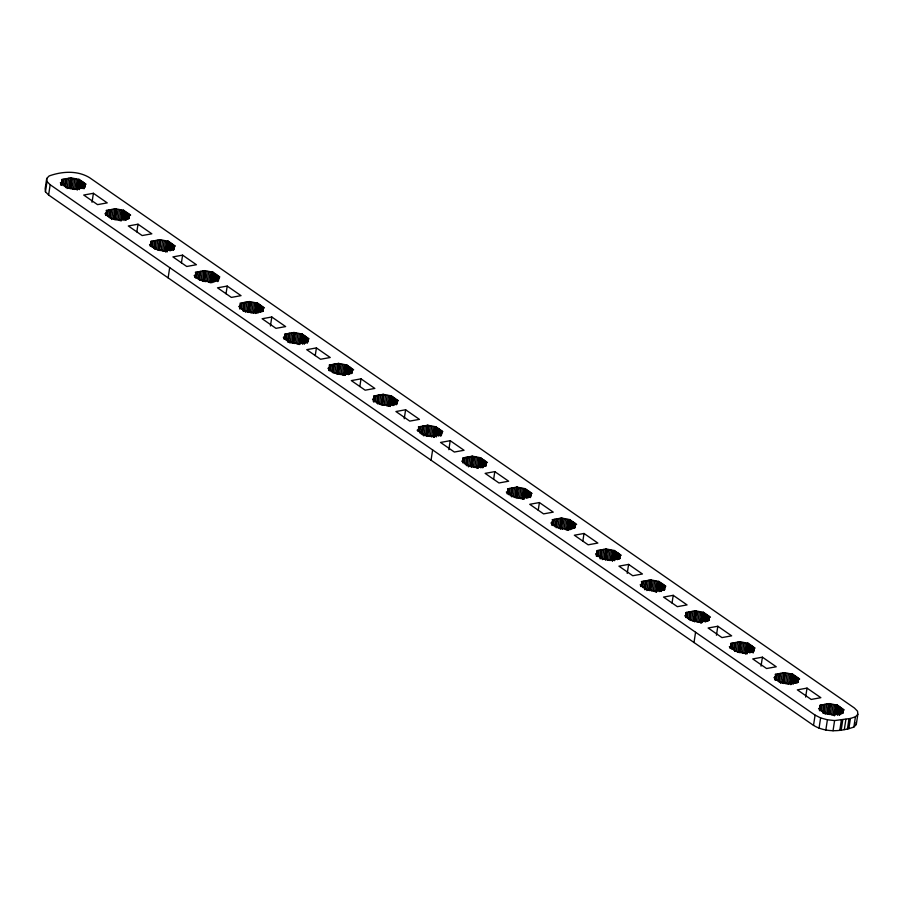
<?xml version="1.0" encoding="UTF-8"?>
<svg xmlns="http://www.w3.org/2000/svg" width="903" height="903" viewBox="0 0 903 903"><rect width="100%" height="100%" fill="white"/><g stroke="black" fill="none" stroke-linecap="round" stroke-linejoin="round"><path stroke-width="1.35" d="M46.719 178.478L45.15 188.738L45.455 191.786L48.604 195.003L813.513 725.38C825.669 732.717 840.953 731.678 853.866 727.05L856.281 724.522L857.85 714.262L857.545 711.214L854.396 707.997L89.487 177.62C77.331 170.283 62.047 171.322 49.134 175.95L46.719 178.478L47.024 181.526L45.455 191.786M48.604 195.003L50.173 184.743L47.024 181.526M61.009 185.171L62.499 180.194L61.573 179.562L70.953 177.857L79.092 179.404L85.999 184.201L84.747 184.426L83.968 188.829M61.212 185.138L61.664 181.311M61.393 184.584L62.307 179.426M61.765 183.941L62.352 180.092M61.912 184.043L62.499 180.194M62.939 185.544L63.921 179.133M64.35 186.537L65.524 178.839M65.084 186.402L66.258 178.704M65.614 187.553L66.991 178.568M67.036 188.546L68.605 178.286M70.22 177.993L68.651 188.253L69.52 188.219L70.953 177.857M69.836 188.445L71.416 178.173M70.163 188.659L71.732 178.399M70.299 188.761L71.868 178.501M73.403 178.659L71.822 188.93L73.346 189.167L74.915 178.907M74.825 189.495L76.405 179.234M76.462 188.614L77.839 179.629M76.653 188.58L78.03 179.595M76.89 189.777L78.459 179.516M77.319 189.698L78.9 179.437M77.523 189.664L79.092 179.404M78.256 188.761L79.633 179.776M79.441 189.585L80.818 180.6M81.022 187.835L82.004 181.424M81.563 188.219L82.545 181.796M82.105 188.592L83.087 182.169M83.494 188.129L84.272 182.993M84.295 188.253L84.95 184.393M84.984 186.876L85.469 183.817M92.027 202.272L93.404 193.287L83.719 195.048L97.547 204.631L107.231 202.882L93.404 193.287M105.865 214.801L107.096 211.121L106.182 210.478L115.55 208.785L123.688 210.331L130.608 215.117L129.355 215.354L129.027 218.56M106.001 215.512L106.633 210.805M106.125 215.478L106.904 210.354M106.509 214.97L107.096 211.121M107.536 216.472L108.518 210.06M108.947 217.465L110.132 209.767M109.681 217.33L110.866 209.631M110.222 218.481L111.6 209.496M111.633 219.474L113.202 209.203M113.247 219.181L114.816 208.909M113.981 219.045L115.55 208.785M114.128 219.147L115.697 208.886M114.444 219.361L116.013 209.101M114.76 219.587L116.329 209.327M115.099 218.402L116.476 209.428M118 209.586L116.431 219.847L114.907 219.689M117.943 220.095L119.512 209.835M121.002 210.162L119.433 220.422L120.867 220.817L122.436 210.557M122.639 210.523L121.499 220.704M121.691 219.418L123.068 210.444M122.119 219.339L123.497 210.365M122.323 219.305L123.688 210.331M122.853 219.689L124.23 210.704M124.05 220.501L125.415 211.528M125.427 220.05L126.612 212.352M125.968 220.422L127.154 212.724M126.702 219.519L127.684 213.097M128.091 219.057L128.881 213.921M129.152 217.883L129.547 215.309M136.827 231.913L138.001 224.215L128.328 225.976L142.155 235.559L151.828 233.809L138.001 224.215M150.338 245.356L150.925 241.507M150.338 246.35L151.704 242.049L150.778 241.406L160.147 239.713L168.297 241.259L175.205 246.045L173.952 246.271L173.365 250.12M150.598 246.429L151.241 241.733M150.722 246.406L151.512 241.27M151.117 245.898L151.557 241.948M152.144 247.399L153.115 240.988M153.555 248.393L154.729 240.695M154.289 248.257L155.463 240.559M154.819 249.409L156.196 240.424M156.433 249.115L157.811 240.13M157.844 250.108L159.413 239.837M158.578 249.973L160.147 239.713M158.725 250.075L160.294 239.803M159.041 250.289L160.61 240.029M160.926 240.243L159.357 250.515M161.027 250.774L162.596 240.514M162.551 251.023L164.12 240.762M164.03 251.35L165.599 241.078M165.463 251.745L167.044 241.485M165.667 251.711L167.236 241.451M166.096 251.632L167.665 241.372M166.524 251.553L168.093 241.293M166.728 251.519L168.297 241.259M167.258 251.892L168.838 241.632M168.838 250.154L170.024 242.456M170.035 250.978L171.209 243.279M170.769 250.063L171.751 243.652M171.31 250.436L172.292 244.024M168.127 277.876L169.696 267.615M172.699 249.984L173.478 244.848M173.557 250.086L174.144 246.237M174.279 248.235L174.663 245.672M181.424 262.841L182.598 255.143L172.924 256.903L186.752 266.487L196.425 264.726L182.598 255.143M194.946 277.277L196.301 272.977L195.375 272.334L204.755 270.629L212.894 272.175L219.813 276.973L218.549 277.198L217.962 281.047M195.195 277.356L195.838 272.65M195.522 276.047L196.109 272.198M195.567 276.724L196.154 272.875M195.522 278.101L196.301 272.977M196.741 278.327L197.723 271.905M198.152 279.309L199.337 271.611M198.886 279.185L200.06 271.487M199.428 280.336L200.793 271.351M201.03 280.043L202.407 271.058M202.644 279.749L204.022 270.765M205.218 270.956L203.649 281.217L204.755 270.629M203.322 280.991L204.891 270.731M203.965 281.443L205.534 271.171M204.112 281.533L205.681 271.272M205.636 281.702L207.205 271.442M207.34 280.664L208.717 271.69M208.638 282.278L210.207 272.006M210.072 282.673L211.641 272.413M210.264 282.639L211.833 272.367M210.692 282.56L212.273 272.288M211.133 282.481L212.702 272.221M211.325 282.447L212.894 272.175M211.866 282.82L213.435 272.559M213.243 282.357L214.621 273.383M214.632 281.894L215.806 274.207M215.365 280.991L216.348 274.58M215.907 281.364L216.889 274.952M217.296 280.912L218.074 275.776M217.781 281.612L218.549 277.198M218.357 279.727L218.752 277.165M218.876 279.162L219.271 276.6M226.021 293.768L227.206 286.07L217.533 287.82L231.36 297.414L241.033 295.653L227.206 286.07M239.667 307.584L240.909 303.905L239.984 303.261L249.352 301.557L257.49 303.103L264.41 307.9L263.157 308.126L262.762 310.688M239.656 308.713L240.243 304.864M239.803 308.284L240.514 304.413M239.972 308.928L240.762 303.803M240.311 307.754L240.909 303.905M241.338 309.244L242.32 302.832M242.76 310.237L243.934 302.539M243.291 311.388L244.668 302.415M244.024 311.253L245.402 302.279M245.435 312.246L247.004 301.986M248.618 301.692L247.05 311.953L247.93 311.919L249.499 301.658M247.783 311.817L249.352 301.557M248.246 312.145L249.815 301.884M248.562 312.359L250.131 302.099M248.709 312.461L250.278 302.2M250.424 311.343L251.802 302.37M253.314 302.607L251.745 312.878L250.233 312.63M253.235 313.194L254.804 302.934M254.872 312.314L256.238 303.329M255.064 312.28L256.441 303.295M255.301 313.488L256.87 303.216M255.73 313.409L257.299 303.137M255.921 313.364L257.49 303.103M256.666 312.461L258.032 303.476M257.852 313.285L259.229 304.3M259.432 311.546L260.414 305.124M259.974 311.919L260.956 305.507M260.515 312.291L261.498 305.88M261.893 311.828L262.683 306.704M262.829 311.343L263.157 308.126M270.426 325.972L271.803 316.998L262.13 318.748L275.957 328.342L285.63 326.581L271.803 316.998M284.14 339.122L285.506 334.821L284.58 334.189L293.949 332.485L302.099 334.031L309.007 338.828L307.754 339.054L307.167 342.903M284.276 338.512L284.671 335.939M284.4 339.212L285.314 334.054M284.964 337.293L285.359 334.731M284.919 338.67L285.506 334.821M285.946 340.171L286.928 333.76M287.357 341.165L288.531 333.467M287.899 342.316L289.265 333.331M288.621 342.181L289.998 333.207M290.044 343.174L291.613 332.914M291.646 342.88L293.227 332.62M292.527 342.847L293.949 332.485M292.843 343.072L294.412 332.801M293.159 343.287L294.739 333.026M293.509 342.102L294.875 333.128M294.829 343.558L296.41 333.286M296.353 343.795L297.922 333.534M299.401 333.862L297.832 344.122L299.277 344.517L300.846 334.257M301.038 334.223L299.898 344.404M300.101 343.129L301.467 334.144M300.53 343.05L301.907 334.065M300.722 343.016L302.099 334.031M301.263 343.388L302.64 334.403M302.449 344.212L303.826 335.227M303.837 343.75L305.011 336.051M304.379 344.122L305.553 336.424M305.112 343.219L306.094 336.808M306.501 342.756L307.28 337.632M307.359 342.869L307.957 339.02M307.991 341.503L308.476 338.456M315.226 355.613L316.411 347.915L306.727 349.675L320.554 359.259L330.227 357.509L316.411 347.915M328.748 370.049L330.103 365.749L329.177 365.105L338.557 363.412L346.696 364.959L353.615 369.756L352.362 369.982L351.967 372.544M328.997 370.14L329.64 365.433M329.132 370.106L329.911 364.981M329.324 370.885L329.967 365.647M330.543 371.099L331.525 364.688M331.954 372.092L333.139 364.394M332.688 371.957L333.873 364.259M333.23 373.108L334.607 364.123M334.832 372.815L336.209 363.83M336.255 373.808L337.824 363.548M336.988 373.673L338.557 363.412M337.135 373.774L338.704 363.514M339.02 363.728L337.914 374.316L339.483 364.056M337.767 374.214L339.336 363.954M339.438 374.474L341.007 364.214M340.95 374.722L342.519 364.462M342.44 375.05L344.009 364.789M343.874 375.445L345.443 365.184M344.066 375.411L345.635 365.151M344.506 375.332L346.075 365.072M344.935 375.253L346.504 364.993M345.127 375.219L346.696 364.959M345.86 374.316L347.237 365.331M347.249 373.853L348.423 366.155M348.434 374.677L349.619 366.979M349.179 373.763L350.161 367.352M349.709 374.147L350.691 367.724M351.098 373.684L351.888 368.548M352.159 372.51L352.554 369.948M359.834 386.54L361.008 378.842L351.335 380.603L365.162 390.186L374.835 388.437L361.008 378.842M373.334 399.984L373.932 396.135M373.345 400.977L374.711 396.677L373.786 396.033L383.154 394.34L391.304 395.886L398.212 400.672L396.959 400.909L396.564 403.472M373.413 401.621L374.192 397.207M373.729 401.034L374.519 395.909M373.774 401.711L374.564 396.575M373.921 401.812L374.711 396.677M375.14 402.027L376.122 395.616M376.562 403.02L377.736 395.322M377.296 402.885L378.47 395.187M377.826 404.036L379.204 395.051M379.441 403.743L380.818 394.758M380.852 404.736L382.421 394.464M383.154 394.34L382.048 404.916L383.617 394.656M381.732 404.702L383.301 394.442M382.511 405.244L383.933 394.882M384.035 405.402L385.604 395.142M385.75 404.363L387.127 395.39M387.037 405.978L388.606 395.717M388.471 406.373L390.051 396.112M388.674 406.339L390.243 396.078M389.103 406.26L390.672 395.999M389.532 406.181L391.101 395.92M389.735 406.147L391.304 395.886M390.265 406.519L391.846 396.259M391.846 404.781L393.031 397.083M393.042 405.605L394.216 397.907M393.776 404.691L394.758 398.279M394.318 405.063L395.3 398.652M395.695 404.612L396.485 399.476M396.507 404.736L397.151 400.864M397.275 402.862L397.67 400.3M404.239 418.755L405.605 409.77L395.932 411.531L409.759 421.114L419.432 419.353L405.605 409.77M418.078 431.284L419.308 427.604L418.382 426.961L427.762 425.257L435.901 426.803L442.82 431.6L441.556 431.826L440.788 436.239M418.405 430.708L418.845 427.288M418.529 430.675L419.116 426.826M418.574 431.352L419.161 427.503M418.721 431.453L419.308 427.604M419.748 432.955L420.73 426.532M421.159 433.937L422.344 426.25M421.893 433.812L423.067 426.114M422.435 434.964L423.8 425.979M423.846 435.946L425.415 425.685M427.029 425.392L425.46 435.652L426.329 435.63L427.898 425.358M426.182 435.528L427.762 425.257M426.645 435.844L428.225 425.584M426.972 436.07L428.541 425.798M427.108 436.172L428.688 425.9M428.643 436.33L430.212 426.069M430.155 436.578L431.724 426.318M431.645 436.905L433.214 426.634M433.271 436.014L434.648 427.04M433.474 435.98L434.84 427.006M433.7 437.187L435.269 426.927M434.14 437.108L435.709 426.848M434.332 437.075L435.901 426.803M431.058 460.191L432.627 449.931M435.065 436.16L436.442 427.187M436.251 436.984L437.628 428.011M437.831 435.246L438.813 428.835M438.373 435.618L439.355 429.207M438.914 435.991L439.896 429.58M440.303 435.539L441.082 430.404M441.364 434.354L441.759 431.792M441.883 433.79L442.278 431.228M448.836 449.683L450.213 440.698L440.54 442.447L454.356 452.042L464.04 450.281L450.213 440.698M462.742 460.553L463.126 457.99M462.855 462.054L463.453 458.205M462.81 462.912L463.713 457.753M463.183 462.28L463.77 458.431M463.318 462.381L463.916 458.532L462.991 457.889L472.359 456.184L480.498 457.731L487.417 462.528L486.164 462.754L485.769 465.316M464.345 463.882L465.327 457.46M465.767 464.864L466.941 457.166M466.49 464.74L467.675 457.042M467.032 465.88L468.409 456.907M468.443 466.874L470.011 456.613M470.057 466.58L471.626 456.32M470.937 466.546L472.359 456.184M471.253 466.772L472.822 456.512M471.569 466.998L473.138 456.726M471.908 465.813L473.285 456.828M473.24 467.257L474.809 456.997M474.752 467.506L476.321 457.245M477.811 457.561L476.242 467.822L477.676 468.228L479.245 457.956M479.448 457.923L478.308 468.115M478.5 466.828L479.877 457.844M478.929 466.749L480.306 457.765M479.132 466.716L480.498 457.731M479.674 467.088L481.039 458.103M480.859 467.912L482.236 458.927M482.236 467.449L483.421 459.751M482.778 467.833L483.963 460.135M483.523 466.919L484.505 460.507M484.9 466.456L485.69 461.331M485.837 465.971L486.356 462.72M493.636 479.324L494.81 471.626L485.137 473.375L498.964 482.97L508.637 481.209L494.81 471.626M507.147 493.749L508.513 489.46L507.588 488.816L516.956 487.112L525.106 488.658L532.014 493.456L530.761 493.681L530.174 497.53M507.407 493.839L507.994 489.99M507.971 491.921L508.321 488.681M507.926 493.309L508.513 489.46M508.953 494.799L509.935 488.388M510.364 495.792L511.538 488.094M511.098 495.657L512.272 487.959M511.629 496.808L513.006 487.834M513.243 496.515L514.62 487.541M514.654 497.508L516.234 487.248M515.387 497.372L516.956 487.112M515.534 497.474L517.103 487.214M515.85 497.7L517.419 487.439M517.746 487.654L516.313 498.016L517.882 487.755M517.837 498.185L519.406 487.925M519.36 498.433L520.929 488.162M520.839 498.749L522.408 488.489M522.284 499.156L523.853 488.884M522.476 499.111L524.045 488.85M522.905 499.032L524.474 488.771M523.334 498.964L524.903 488.692M523.537 498.919L525.106 488.658M524.079 499.303L525.648 489.031M525.659 497.553L526.833 489.855M526.844 498.377L528.018 490.679M527.578 497.474L528.56 491.051M528.12 497.846L529.102 491.435M529.508 497.384L530.287 492.259M530.366 497.497L530.964 493.648M531.088 495.645L531.472 493.083M538.233 510.251L539.407 502.553L529.734 504.303L543.561 513.886L553.234 512.136L539.407 502.553M551.756 524.677L553.11 520.376L552.184 519.744L561.564 518.04L569.703 519.586L576.622 524.383L575.369 524.609L574.974 527.171M552.004 524.767L552.647 520.06M552.139 524.733L552.918 519.609M552.331 525.512L552.975 520.286M553.55 525.727L554.532 519.315M554.961 526.72L556.146 519.022M555.695 526.584L556.88 518.886M556.237 527.736L557.602 518.751M557.84 527.442L559.217 518.469M560.831 518.175L559.262 528.436L560.458 528.627L562.027 518.356M559.995 528.3L561.564 518.04M560.131 528.402L561.711 518.141M560.774 528.842L562.343 518.582M560.921 528.944L562.49 518.683M562.445 529.113L564.014 518.841M564.149 528.074L565.526 519.09M565.447 529.677L567.016 519.417M566.881 530.072L568.45 519.812M567.073 530.038L568.642 519.778M567.502 529.959L569.082 519.699M567.942 529.88L569.511 519.62M568.134 529.847L569.703 519.586M568.676 530.219L570.244 519.959M570.064 529.768L571.43 520.783M571.441 529.305L572.626 521.607M572.175 528.402L573.157 521.979M572.716 528.774L573.698 522.352M574.105 528.311L574.895 523.176M575.166 527.138L575.561 524.575M582.841 541.168L584.015 533.47L574.342 535.231L588.169 544.814L597.842 543.064L584.015 533.47M596.352 555.605L597.718 551.304L596.793 550.661L606.161 548.968L614.311 550.514L621.219 555.3L619.966 555.537L619.571 558.099M596.42 556.248L597.199 551.846M596.736 555.661L597.526 550.537M596.781 556.338L597.572 551.202M597.131 555.153L597.718 551.304M598.147 556.654L599.129 550.243M599.569 557.648L600.743 549.95M600.1 558.799L601.477 549.814M600.834 558.664L602.211 549.679M602.245 559.657L603.825 549.385M605.428 549.103L603.859 559.363L604.739 559.329L606.308 549.069M604.592 559.228L606.161 548.968M605.055 559.544L606.624 549.284M605.371 559.77L606.94 549.509M605.518 559.871L607.087 549.611M608.611 549.769L607.042 560.029L608.554 560.278L610.135 550.017M610.044 560.605L611.613 550.345M611.681 559.725L613.047 550.74M611.873 559.679L613.25 550.706M612.11 560.887L613.679 550.627M612.539 560.808L614.108 550.548M612.731 560.774L614.311 550.514M613.476 559.871L614.841 550.886M614.661 560.695L616.038 551.71M616.241 558.946L617.223 552.534M616.783 559.318L617.765 552.907M617.325 559.702L618.307 553.279M618.702 559.239L619.492 554.103M619.639 558.743L620.158 555.492M627.235 573.382L628.612 564.398L618.939 566.158L632.766 575.742L642.439 573.992L628.612 564.398M640.949 586.532L642.315 582.232L641.39 581.588L650.77 579.895L658.908 581.442L665.816 586.228L664.563 586.453L663.976 590.302M641.209 586.611L642.123 581.453M641.581 585.979L642.168 582.13M641.728 586.081L642.315 582.232M642.755 587.582L643.737 581.171M644.166 588.575L645.34 580.877M644.708 589.715L646.074 580.742M645.431 589.591L646.808 580.606M646.853 590.573L648.422 580.313M648.467 590.291L650.036 580.019M649.189 590.156L650.77 579.895M649.336 590.257L650.905 579.986M649.652 590.472L651.232 580.211M649.979 590.697L651.548 580.437M650.318 589.512L651.695 580.527M651.639 590.957L653.219 580.697M653.162 591.205L654.731 580.945M656.221 581.272L654.641 591.533L656.707 591.815M656.086 591.928L657.655 581.667M656.278 591.894L657.847 581.634M656.91 590.528L658.276 581.555M657.339 590.449L658.716 581.476M657.531 590.415L658.908 581.442M658.073 590.788L659.45 581.814M659.258 591.612L660.635 582.638M660.646 591.16L661.82 583.462M661.188 591.533L662.362 583.835M661.922 590.618L662.904 584.207M663.31 590.167L664.089 585.031M664.247 589.67L664.766 586.419M664.687 589.704L665.082 587.142M672.035 603.023L673.22 595.325L663.536 597.086L677.363 606.669L687.048 604.908L673.22 595.325M685.749 615.18L686.133 612.618M685.862 616.681L686.461 612.832M685.817 617.539L686.72 612.381M686.19 616.907L686.777 613.058M686.325 617.009L686.912 613.16L685.998 612.516L695.366 610.812L703.505 612.358L710.424 617.155L709.171 617.381L708.776 619.955M687.352 618.51L688.334 612.087M688.763 619.492L689.948 611.794M689.497 619.368L690.682 611.67M690.039 620.519L691.416 611.534M691.653 620.226L693.019 611.241M693.064 621.208L694.633 610.947M693.944 621.185L695.366 610.812M695.829 611.139L694.723 621.715L696.292 611.455M694.576 621.625L696.145 611.354M696.247 621.885L697.816 611.624M694.001 642.518L695.57 632.247M697.759 622.133L699.328 611.873M699.249 622.46L700.818 612.189M700.683 622.856L702.252 612.595M700.875 622.822L702.455 612.55M701.315 622.743L702.884 612.482M701.744 622.664L703.313 612.403M701.936 622.63L703.505 612.358M702.669 621.715L704.047 612.742M704.058 621.264L705.232 613.566M705.243 622.088L706.428 614.39M705.988 621.174L706.97 614.762M706.518 621.546L707.5 615.135M707.907 621.095L708.697 615.959M708.968 619.909L709.363 617.347M716.44 635.227L717.817 626.253L708.144 628.003L721.971 637.597L731.644 635.836L717.817 626.253M730.155 648.377L731.52 644.087L730.595 643.444L739.963 641.74L748.113 643.286L755.021 648.083L753.768 648.309L753.181 652.158M730.414 648.467L731.001 644.618M730.978 646.548L731.328 643.308M730.933 647.936L731.52 644.087M731.961 649.426L732.943 643.015M733.563 649.144L734.545 642.722M734.105 650.284L735.279 642.597M734.636 651.435L736.013 642.462M736.25 651.142L737.627 642.168M737.661 652.135L739.23 641.875M739.963 641.74L738.857 652.327L740.426 642.067M738.541 652.101L740.11 641.841M739.173 652.542L740.742 642.281M739.32 652.643L740.889 642.383M740.844 652.813L742.413 642.552M743.937 642.789L742.368 653.061L743.846 653.377L745.415 643.117M745.28 653.783L746.86 643.512M745.483 653.749L747.052 643.478M745.912 653.67L747.481 643.399M746.341 653.591L747.91 643.32M746.544 653.546L748.113 643.286M747.074 653.93L748.655 643.658M748.666 652.18L749.84 644.482M749.851 653.004L751.025 645.306M750.585 652.101L751.567 645.69M751.127 652.474L752.109 646.063M752.515 652.011L753.294 646.887M752.989 652.722L753.768 648.309M753.249 652.801L753.96 648.275M754.005 650.758L754.479 647.711M761.048 666.154L762.414 657.181L752.741 658.93L766.568 668.525L776.241 666.764L762.414 657.181M774.887 678.695L776.117 675.015L775.192 674.372L784.572 672.667L792.71 674.214L799.629 679.011L798.365 679.237L797.981 681.799M775.214 678.108L775.654 674.688M775.146 679.372L775.925 674.236M775.192 680.038L775.97 674.913M775.338 680.14L776.117 675.015M776.557 680.354L777.539 673.943M777.968 681.347L779.154 673.649M778.702 681.212L779.876 673.514M779.244 682.363L780.61 673.39M780.655 683.357L782.224 673.096M783.838 672.803L782.269 683.063L783.138 683.029L784.718 672.769M783.003 682.928L784.572 672.667M783.465 683.255L785.034 672.983M783.928 683.571L785.35 673.209M785.452 683.74L787.021 673.469M786.965 683.989L788.533 673.717M788.454 684.305L790.023 674.044M790.08 683.424L791.457 674.439M790.283 683.39L791.649 674.406M790.509 684.587L792.089 674.327M790.949 684.508L792.518 674.248M791.141 684.474L792.71 674.214M791.875 683.571L793.252 674.586M793.071 684.395L794.437 675.41M794.651 682.657L795.633 676.234M795.182 683.029L796.164 676.607M795.724 683.402L796.706 676.99M797.112 682.939L797.891 677.814M798.173 681.765L798.568 679.203M805.645 697.082L807.022 688.109L797.349 689.858L811.176 699.441L820.85 697.692L807.022 688.109M813.513 725.38L815.093 715.12L50.173 184.743M819.484 709.611L820.725 705.932L819.8 705.299L829.168 703.595L837.318 705.141L844.226 709.939L842.973 710.164L842.578 712.727M819.472 710.751L820.263 705.615M819.743 710.289L820.534 705.164M819.992 709.679L820.579 705.83M820.127 709.781L820.725 705.932M821.154 711.282L822.136 704.871M819.044 728.179L820.613 717.919L815.093 715.12M822.577 712.275L823.75 704.577M823.107 713.426L824.484 704.442M823.841 713.291L825.218 704.306M825.252 714.284L826.821 704.024M826.866 713.991L828.435 703.73M827.6 713.855L829.168 703.595M827.746 713.957L829.315 703.697M828.062 714.183L829.631 703.911M825.827 730.053L827.396 719.781L820.613 717.919M828.378 714.397L829.947 704.137M828.717 713.212L830.094 704.238M830.049 714.668L831.618 704.396M831.561 714.905L833.13 704.645M834.62 704.972L833.051 715.232L834.485 715.627L836.257 705.333M834.485 715.627L836.054 705.367M835.309 714.239L836.686 705.254M833.029 730.832L834.598 720.571L850.423 718.461L855.434 716.79L857.85 714.262M835.738 714.16L837.115 705.175M835.941 714.115L837.318 705.141M836.483 714.499L837.849 705.514M837.668 715.323L839.045 706.338M839.056 714.86L840.23 707.162M839.587 715.232L840.772 707.534M840.332 714.329L841.314 707.907M841.709 713.867L842.499 708.731M839.79 730.369L841.359 720.109M842.646 713.37L843.165 710.13M841.201 730.121L842.77 719.849M844.316 729.556L845.897 719.285M847.443 728.981L849.012 718.72M848.854 728.732L850.423 718.461M853.866 727.05L855.434 716.79M106.261 212.239L106.204 213.503L104.951 213.729L111.859 218.526L119.997 220.072L129.377 218.368L128.452 217.725L129.355 215.354M150.857 243.167L150.801 244.431L149.548 244.657L156.456 249.454L164.606 251L173.974 249.296L173.049 248.652L173.952 246.271M195.466 274.094L195.398 275.347L194.145 275.584L201.064 280.37L209.203 281.917L218.582 280.223L217.657 279.58L218.165 279.05M240.063 305.011L240.006 306.275L238.753 306.501L245.661 311.298L253.811 312.844L263.179 311.151L262.254 310.508L263.224 308.77M329.268 366.866L329.211 368.131L327.947 368.356L334.866 373.153L343.005 374.7L352.384 372.995L351.459 372.352L352.362 369.982M373.865 397.794L373.808 399.058L372.555 399.284L379.463 404.081L387.613 405.628L396.981 403.923L396.056 403.28L396.959 400.909M418.473 428.722L418.405 429.986L417.152 430.212L424.071 434.998L432.21 436.544L441.59 434.851L440.664 434.208L441.556 431.826M507.667 490.566L507.61 491.83L506.357 492.056L513.265 496.853L521.415 498.4L530.783 496.695L529.858 496.063L530.761 493.681M552.275 521.494L552.218 522.758L550.954 522.984L557.873 527.781L566.012 529.327L575.392 527.623L574.466 526.98L575.369 524.609M596.872 552.422L596.815 553.686L595.562 553.911L602.47 558.709L610.62 560.255L619.989 558.551L619.063 557.907L619.966 555.537M641.48 583.349L641.412 584.613L640.159 584.839L647.079 589.636L655.217 591.183L664.585 589.478L663.66 588.835L664.563 586.453M730.674 645.193L730.617 646.458L729.364 646.695L736.272 651.481L744.422 653.027L753.791 651.334L752.865 650.691L753.384 650.149M775.282 676.121L775.214 677.385L773.961 677.611L780.881 682.408L789.019 683.955L798.399 682.25L797.473 681.618L798.365 679.237M819.879 707.049L819.822 708.313L818.569 708.539L825.477 713.336L833.627 714.883L842.996 713.178L842.07 712.535L842.973 710.164M463.916 458.532L463.013 460.902L461.76 461.14L468.668 465.925L476.818 467.472L486.186 465.779L485.261 465.135L486.164 462.754M686.912 613.16L686.02 615.541L684.767 615.767L691.675 620.553L699.814 622.099L709.194 620.406L708.268 619.763L709.171 617.381M61.596 182.575L60.343 182.801L67.262 187.598L75.4 189.145L84.769 187.44L83.844 186.797L84.747 184.426M202.453 281.025L203.186 280.901M827.396 719.781L834.598 720.571M307.754 339.054L306.851 341.436L307.776 342.068L298.408 343.772L290.269 342.226L283.35 337.429L284.535 336.559M856.078 722.49L856.281 724.522"/></g></svg>
